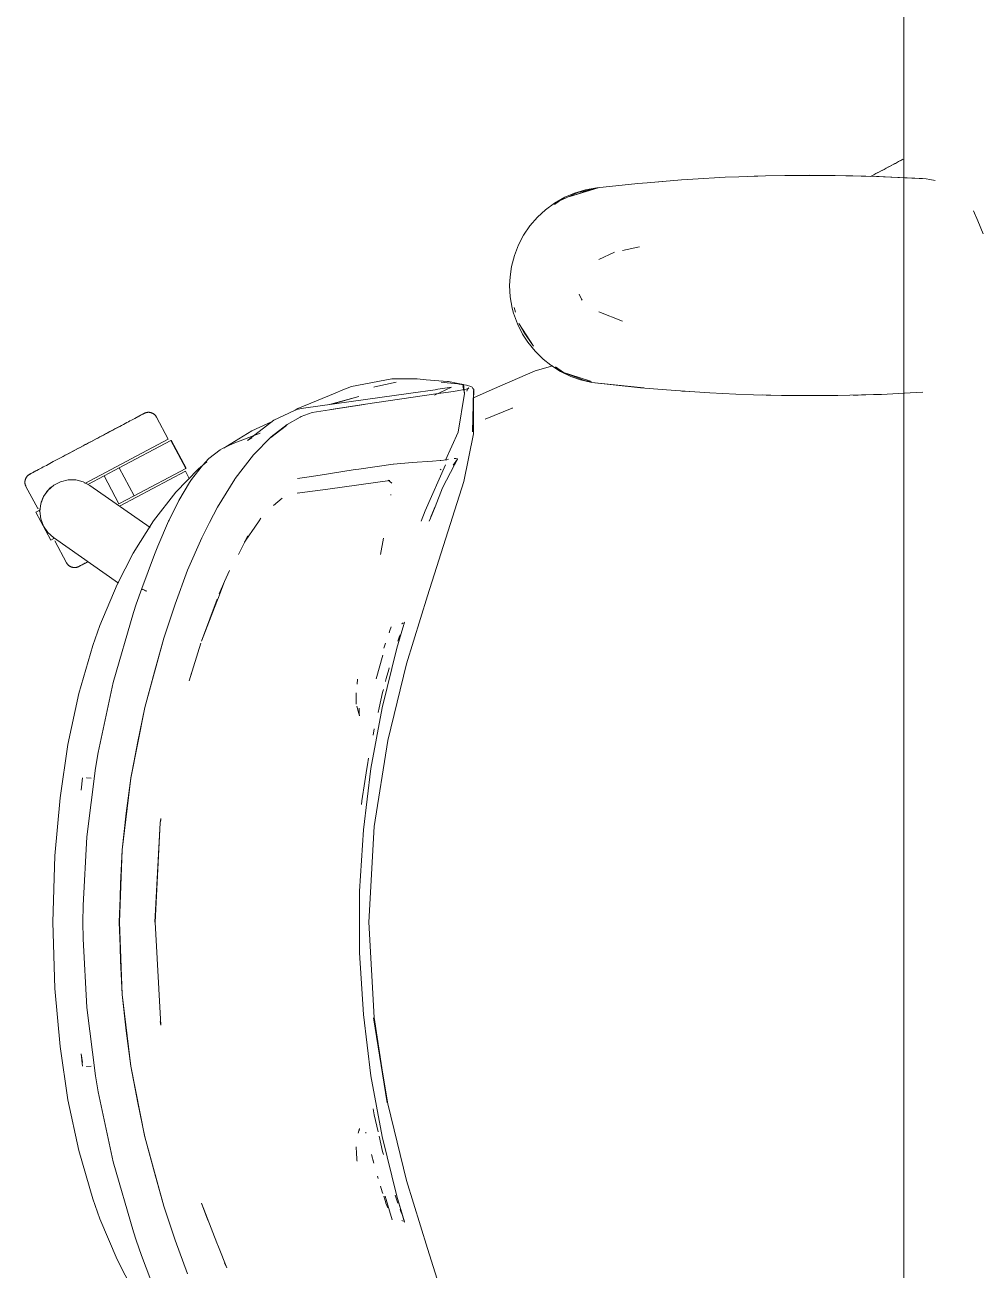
# Model space of a CAD drawing. Header units: millimetres. Extents: x 155920 to 295199, y -4084 to 97293.
# Drawn here: x 194247 to 194668, y 30588 to 31136 of the extents above; entities that cross this region are included whole.
import ezdxf

# ---------------------------------------------------------------- set-up
doc = ezdxf.new("R2010")
doc.units = ezdxf.units.MM
doc.header["$MEASUREMENT"] = 0
doc.layers.add('G-IMPT', color=8, linetype='CONTINUOUS', lineweight=9)
doc.layers.add('I-FURN', color=8, linetype='CONTINUOUS', lineweight=9)

msp = doc.modelspace()

# ---------------------------------------------------------------- linework, layer by layer
at = {"layer": 'G-IMPT'}
for p, q in [((194516.37, 31066.41), (194498.44, 31064.51)), ((194520.5, 31066.76), (194516.37, 31066.41)), ((194535.55, 31068.01), (194520.5, 31066.76)), ((194527.37, 31067.36), (194525.69, 31067.19)), ((194535.55, 31068.01), (194540.64, 31068.33)), ((194540.64, 31068.33), (194554.78, 31069.14)), ((194560.8, 31069.4), (194554.78, 31069.14)), ((194560.8, 31069.4), (194572.56, 31069.78)), ((194567.62, 31069.65), (194569.12, 31069.66)), ((194580.98, 31069.95), (194572.56, 31069.78)), ((194580.98, 31069.95), (194591.78, 31070.04)), ((194580.98, 31069.95), (194601.17, 31070)), ((194580.98, 31069.95), (194611, 31069.83)), ((194611, 31069.83), (194591.78, 31070.04)), ((194601.17, 31070), (194611, 31069.83)), ((194601.17, 31070), (194622.56, 31069.49)), ((194601.17, 31070), (194621.35, 31069.53)), ((194601.17, 31069.96), (194603.2, 31069.98)), ((194611, 31069.83), (194622.56, 31069.49)), ((194622.56, 31069.49), (194621.35, 31069.53)), ((194621.35, 31069.53), (194643.14, 31068.44)), ((194621.35, 31069.53), (194641.53, 31068.56)), ((194622.56, 31069.49), (194633.39, 31068.94)), ((194643.14, 31068.44), (194641.53, 31068.56)), ((194643.14, 31068.44), (194644.78, 31068.19)), ((194647.18, 31067.75), (194644.78, 31068.19)), ((194489.99, 31062.46), (194481.92, 31058.73)), ((194484.3, 31060.34), (194488.53, 31062.15)), ((194498.95, 31064.51), (194486.49, 31060.68)), ((194486.49, 31060.68), (194495.64, 31063.59)), ((194488.53, 31062.15), (194493.4, 31063.61)), ((194489.99, 31062.46), (194498.39, 31064.38)), ((194498.44, 31064.51), (194493.4, 31063.61)), ((194498.95, 31064.51), (194495.64, 31063.59)), ((194475.77, 31054.83), (194479.85, 31057.82)), ((194479.81, 31057.13), (194481.92, 31058.73)), ((194484.3, 31060.34), (194479.85, 31057.82)), ((194469.01, 31047.83), (194472.33, 31051.66)), ((194475.77, 31054.83), (194472.33, 31051.66)), ((194664.04, 31054.36), (194665.88, 31049.97)), ((194668.21, 31044.34), (194665.88, 31049.97)), ((194466.18, 31043.66), (194469.01, 31047.83)), ((194463.99, 31039.5), (194462.16, 31034.78)), ((194466.18, 31043.66), (194463.99, 31039.5)), ((194517.16, 31038.54), (194509.72, 31036.97)), ((194460.9, 31029.92), (194462.16, 31034.78)), ((194499.32, 31032.93), (194506.11, 31036.2)), ((194460.9, 31029.92), (194460.25, 31025.4)), ((194460.08, 31021.56), (194460.25, 31025.4)), ((194460.08, 31021.56), (194460.37, 31016.52)), ((194490.69, 31017.73), (194491.71, 31015.51)), ((194460.37, 31016.52), (194461.25, 31011.57)), ((194461.25, 31011.57), (194461.82, 31009.44)), ((194462.62, 31009.88), (194462, 31011.91)), ((194491.71, 31015.51), (194492, 31015.06)), ((194463.53, 31004.67), (194461.82, 31009.44)), ((194509.66, 31005.84), (194499.23, 31009.98)), ((194463.53, 31004.67), (194465.77, 31000.16)), ((194464.17, 31004.76), (194466.34, 31001.09)), ((194464.17, 31004.76), (194470.5, 30994.81)), ((194465.77, 31000.16), (194468.04, 30996.61)), ((194466.34, 31001.09), (194470.5, 30994.81)), ((194471.22, 30992.63), (194468.04, 30996.61)), ((194471.22, 30992.63), (194474.83, 30989.09)), ((194471.3, 30984.02), (194460.18, 30979.16)), ((194471.3, 30984.02), (194479.12, 30986.27)), ((194474.83, 30989.09), (194478.14, 30986.46)), ((194482.46, 30983.73), (194478.14, 30986.46)), ((194483.79, 30983.34), (194480.21, 30985.76)), ((194482.46, 30983.73), (194487.04, 30981.54)), ((194408.31, 30980.43), (194390.62, 30977.19)), ((194410.18, 30979.02), (194400.87, 30976.98)), ((194408.31, 30980.43), (194415.28, 30980.46)), ((194419.45, 30980.46), (194415.28, 30980.46)), ((194423.41, 30980.12), (194419.45, 30980.46)), ((194423.41, 30980.12), (194432.73, 30979.31)), ((194432.56, 30978.79), (194429.97, 30979.01)), ((194432.56, 30978.79), (194437.25, 30978.28)), ((194432.73, 30979.31), (194433.2, 30979.27)), ((194437.45, 30978.46), (194433.2, 30979.27)), ((194437.86, 30978.2), (194437.25, 30978.28)), ((194437.45, 30978.46), (194439.77, 30978.02)), ((194460.18, 30979.16), (194452.34, 30975.74)), ((194493.01, 30979.73), (194483.79, 30983.34)), ((194483.79, 30983.34), (194486.49, 30982.44)), ((194483.79, 30983.34), (194495.64, 30979.52)), ((194486.49, 30982.44), (194495.64, 30979.52)), ((194487.04, 30981.54), (194491.18, 30980.09)), ((194496.14, 30978.94), (194491.18, 30980.09)), ((194496.06, 30979.15), (194493.01, 30979.73)), ((194496.14, 30978.94), (194519.09, 30976.48)), ((194496.14, 30978.94), (194498.95, 30978.61)), ((194496.14, 30978.94), (194517.57, 30976.59)), ((194519.09, 30976.48), (194498.95, 30978.61)), ((194366.94, 30967.41), (194383.39, 30974.21)), ((194416.59, 30974.25), (194369.38, 30967.57)), ((194383.39, 30974.21), (194386.76, 30975.6)), ((194390.62, 30977.19), (194386.76, 30975.6)), ((194396.68, 30969.3), (194427.56, 30973.86)), ((194400.87, 30976.98), (194400.3, 30976.82)), ((194416.59, 30974.25), (194427.26, 30975.69)), ((194426.98, 30973.34), (194434.44, 30976.88)), ((194428.55, 30975.9), (194427.26, 30975.69)), ((194427.56, 30973.86), (194435.41, 30974.97)), ((194433.57, 30976.73), (194428.55, 30975.9)), ((194434.44, 30976.88), (194433.57, 30976.73)), ((194441.68, 30976.08), (194435.41, 30974.97)), ((194437.51, 30956.98), (194440.22, 30974.02)), ((194437.86, 30978.2), (194441.14, 30977.67)), ((194439.54, 30977.61), (194440.16, 30974.06)), ((194439.54, 30977.61), (194440.22, 30974.02)), ((194440.16, 30974.06), (194439.77, 30978.02)), ((194441.06, 30975.91), (194442.15, 30976.47)), ((194441.06, 30975.91), (194441.68, 30976.08)), ((194441.14, 30977.67), (194443, 30977.12)), ((194441.33, 30975.53), (194441.25, 30975.03)), ((194441.33, 30975.53), (194441.65, 30976.07)), ((194441.65, 30976.07), (194442.15, 30976.47)), ((194443.54, 30976.79), (194443, 30977.12)), ((194443.54, 30976.79), (194443.92, 30976.3)), ((194443.7, 30957.17), (194444.28, 30975.61)), ((194443.7, 30957.17), (194444.18, 30975.15)), ((194444.31, 30975.73), (194443.92, 30976.3)), ((194444.31, 30975.73), (194444.12, 30974.86)), ((194444.12, 30974.86), (194444.14, 30974.97)), ((194444.14, 30956.28), (194444.18, 30975.15)), ((194444.18, 30975.15), (194444.14, 30974.97)), ((194452.34, 30975.74), (194444.17, 30972.17)), ((194444.28, 30975.61), (194444.18, 30975.15)), ((194517.57, 30976.59), (194528.97, 30975.6)), ((194539.26, 30974.87), (194528.97, 30975.6)), ((194537.22, 30975.01), (194535.8, 30975.14)), ((194537.22, 30975.01), (194539.12, 30974.92)), ((194539.26, 30974.87), (194548.13, 30974.31)), ((194559.44, 30973.77), (194548.13, 30974.31)), ((194559.44, 30973.77), (194567.32, 30973.48)), ((194579.62, 30973.18), (194567.32, 30973.48)), ((194571.19, 30973.4), (194572.84, 30973.32)), ((194572.84, 30973.32), (194574.92, 30973.32)), ((194579.62, 30973.18), (194585.09, 30973.11)), ((194599.81, 30973.1), (194585.09, 30973.11)), ((194604.32, 30973.16), (194599.81, 30973.1)), ((194604.32, 30973.16), (194619.99, 30973.53)), ((194611.04, 30973.33), (194613.26, 30973.33)), ((194616.59, 30973.48), (194613.26, 30973.33)), ((194619.99, 30973.53), (194623.53, 30973.66)), ((194636.09, 30974.27), (194623.53, 30973.66)), ((194636.09, 30974.27), (194641.76, 30974.56)), ((194365.77, 30966.64), (194366.94, 30967.41)), ((194369.38, 30967.57), (194366.38, 30966.93)), ((194393.8, 30972.7), (194380.85, 30969.19)), ((194396.08, 30969.21), (194380.92, 30966.91)), ((194396.68, 30969.3), (194381.49, 30966.98)), ((194396.08, 30969.21), (194381.49, 30966.98)), ((194393.8, 30972.7), (194381.91, 30969.34)), ((194449.28, 30962.71), (194461.14, 30967.63)), ((194461.4, 30967.74), (194461.14, 30967.63)), ((194344.79, 30953.38), (194356.44, 30962.29)), ((194356.44, 30962.29), (194363.02, 30965.36)), ((194362.2, 30960.35), (194368.03, 30963.64)), ((194363.02, 30965.36), (194366.38, 30966.93)), ((194368.45, 30963.86), (194368.03, 30963.64)), ((194368.45, 30963.86), (194373.24, 30965.61)), ((194373.24, 30965.61), (194380.92, 30966.91)), ((194335.23, 30950.55), (194346.68, 30957.67)), ((194350.45, 30956.61), (194338.54, 30952.1)), ((194346.68, 30957.67), (194355.31, 30961.65)), ((194361.97, 30960.03), (194355.02, 30954.63)), ((194355.02, 30954.63), (194358.6, 30957.44)), ((194355.23, 30954.94), (194362.2, 30960.35)), ((194361.97, 30960.03), (194358.6, 30957.44)), ((194437.51, 30956.98), (194431.92, 30944.69)), ((194333.88, 30949.85), (194336.31, 30951.03)), ((194336.31, 30951.03), (194338.54, 30952.1)), ((194344.79, 30953.38), (194346.8, 30954.53)), ((194355.23, 30954.94), (194347.5, 30947.04)), ((194439.94, 30935.32), (194444.14, 30956.28)), ((194324.98, 30942.35), (194327.88, 30945.38)), ((194332.74, 30949.24), (194327.88, 30945.38)), ((194333.88, 30949.85), (194332.74, 30949.24)), ((194335.23, 30950.55), (194334.47, 30950.05)), ((194347.5, 30947.04), (194339.47, 30936.6)), ((194435.72, 30945.52), (194436.43, 30945.45)), ((194436.43, 30945.45), (194437.12, 30945.3)), ((194323.31, 30940.93), (194313.35, 30930.64)), ((194324.98, 30942.35), (194320.27, 30936.22)), ((194326.98, 30943.93), (194323.31, 30940.93)), ((194392.16, 30940.54), (194380.38, 30938.67)), ((194393.71, 30940.79), (194392.16, 30940.54)), ((194408.92, 30943), (194393.71, 30940.79)), ((194408.92, 30943), (194409, 30943.01)), ((194409, 30943.01), (194417.25, 30943.62)), ((194426.09, 30944.26), (194417.25, 30943.62)), ((194422.97, 30922.5), (194431.89, 30942.66)), ((194426.09, 30944.26), (194429.5, 30944.51)), ((194429.87, 30944.55), (194429.5, 30944.51)), ((194429.51, 30940.49), (194429.95, 30940.76)), ((194429.87, 30944.55), (194432.33, 30944.84)), ((194430.52, 30932.61), (194435.8, 30942.72)), ((194432.33, 30944.84), (194432.39, 30944.86)), ((194433.17, 30945.14), (194432.39, 30944.86)), ((194437.15, 30945.17), (194435.31, 30942.47)), ((194437.15, 30945.17), (194435.8, 30942.72)), ((194437.12, 30945.3), (194437.15, 30945.17)), ((194437.15, 30945.17), (194437.18, 30945)), ((194314.67, 30926.94), (194319.4, 30934.93)), ((194320.27, 30936.22), (194319.4, 30934.93)), ((194335.42, 30930.25), (194339.31, 30936.34)), ((194339.47, 30936.6), (194339.31, 30936.34)), ((194371.89, 30937.35), (194366.81, 30936.6)), ((194371.89, 30937.35), (194378.72, 30938.41)), ((194378.72, 30938.41), (194380.38, 30938.67)), ((194380.08, 30931.99), (194407.41, 30935.73)), ((194408.26, 30934.62), (194406.7, 30935.86)), ((194406.91, 30935.82), (194407.15, 30935.78)), ((194407.41, 30935.73), (194407.15, 30935.78)), ((194423.95, 30885.08), (194439.94, 30935.32)), ((194303.55, 30918.04), (194313.35, 30930.64)), ((194335.42, 30930.25), (194331.66, 30924.02)), ((194380.08, 30931.99), (194366.72, 30930.22)), ((194366.72, 30930.22), (194367.19, 30930.36)), ((194407.91, 30929.67), (194407.87, 30929.32)), ((194430.52, 30932.61), (194427.26, 30924.14)), ((194310.14, 30917.88), (194314.67, 30926.94)), ((194310.14, 30917.88), (194314.36, 30926.34)), ((194310.36, 30918.33), (194314.67, 30926.94)), ((194314.67, 30926.94), (194314.36, 30926.34)), ((194328.09, 30917.23), (194331.66, 30924.02)), ((194356.22, 30924.72), (194360.13, 30928.05)), ((194425.25, 30919.24), (194427.27, 30924.34)), ((194427.26, 30924.14), (194425.25, 30919.24)), ((194427.27, 30924.34), (194425.48, 30919.81)), ((194303.55, 30918.04), (194294.57, 30903.74)), ((194310.36, 30918.33), (194310.14, 30917.88)), ((194346.46, 30912.95), (194349.95, 30918.08)), ((194349.95, 30918.08), (194350.7, 30919.19)), ((194421.22, 30917.92), (194422.97, 30922.5)), ((194425.25, 30919.24), (194424.69, 30917.82)), ((194310.14, 30917.88), (194305.37, 30906.93)), ((194328.09, 30917.23), (194324.7, 30910.5)), ((194346.06, 30912.37), (194346.46, 30912.95)), ((194318.52, 30896.27), (194324.7, 30910.5)), ((194340.82, 30903.29), (194345.01, 30911.39)), ((194343.5, 30908.62), (194346.06, 30912.37)), ((194343.5, 30908.62), (194345.01, 30911.39)), ((194403.23, 30903.19), (194404.64, 30910.45)), ((194294.57, 30903.74), (194287.48, 30889.97)), ((194303.89, 30903.24), (194298.32, 30888.28)), ((194305.37, 30906.93), (194303.89, 30903.24)), ((194318.52, 30896.27), (194313.06, 30881.39)), ((194336.95, 30896.24), (194334.75, 30891.39)), ((194334.75, 30891.39), (194332.03, 30884.31)), ((194334.75, 30891.39), (194332.44, 30885.95)), ((194279.96, 30871.99), (194287.48, 30889.97)), ((194298.36, 30888.28), (194295.95, 30881.35)), ((194298.32, 30888.28), (194298.35, 30888.15)), ((194298.35, 30888.15), (194298.36, 30888.28)), ((194298.35, 30888.15), (194298.76, 30887.88)), ((194298.35, 30888.15), (194298.37, 30888.1)), ((194298.76, 30887.88), (194298.37, 30888.1)), ((194299.59, 30887.5), (194298.76, 30887.88)), ((194298.94, 30887.78), (194298.76, 30887.88)), ((194299.59, 30887.5), (194298.94, 30887.78)), ((194299.59, 30887.5), (194300.64, 30887.07)), ((194299.59, 30887.5), (194300.05, 30887.3)), ((194300.64, 30887.07), (194300.05, 30887.3)), ((194294.76, 30877.74), (194295.95, 30881.35)), ((194308.06, 30866.48), (194313.06, 30881.39)), ((194324.65, 30865.14), (194331.47, 30883.54)), ((194324.65, 30865.14), (194331.36, 30882.59)), ((194331.36, 30882.59), (194332.03, 30884.31)), ((194423.95, 30885.08), (194414.77, 30855.11)), ((194285.81, 30846.92), (194294.76, 30877.74)), ((194276.89, 30863.26), (194279.96, 30871.99)), ((194407.42, 30869.81), (194407.04, 30868.8)), ((194407.42, 30869.81), (194408.03, 30871.47)), ((194410.54, 30862.06), (194413.61, 30872.49)), ((194412.72, 30872.74), (194413.33, 30873.13)), ((194412.72, 30872.74), (194412.93, 30872.89)), ((194413.68, 30872.76), (194413.61, 30872.49)), ((194413.75, 30873.05), (194413.68, 30872.76)), ((194413.72, 30873.51), (194413.81, 30873.28)), ((194413.81, 30873.28), (194413.75, 30873.05)), ((194276.89, 30863.26), (194270.72, 30842.02)), ((194299.67, 30835.98), (194308.06, 30866.48)), ((194299.67, 30835.98), (194308.1, 30866.39)), ((194304.32, 30853.23), (194308.1, 30866.39)), ((194319.12, 30847.66), (194324.37, 30864.15)), ((194404.7, 30862.05), (194405.43, 30864.26)), ((194411.7, 30867.26), (194410.96, 30865.16)), ((194411.7, 30867.26), (194411.94, 30867.92)), ((194404.26, 30858.96), (194401.33, 30848.49)), ((194403.99, 30835.74), (194410.54, 30862.06)), ((194304.32, 30853.23), (194299.67, 30835.98)), ((194405.85, 30848.63), (194406.96, 30852.63)), ((194406.46, 30821.42), (194414.77, 30855.11)), ((194406.96, 30852.63), (194407.17, 30853.32)), ((194285.81, 30846.92), (194279.15, 30816.13)), ((194319.12, 30847.66), (194320.2, 30851.1)), ((194392.97, 30846.24), (194393.18, 30848.33)), ((194405.53, 30847.49), (194405.48, 30847.32)), ((194405.85, 30848.63), (194405.53, 30847.49)), ((194270.72, 30842.02), (194265.9, 30819.65)), ((194392.57, 30837.39), (194392.66, 30842.45)), ((194392.66, 30842.45), (194392.57, 30840.17)), ((194404.23, 30842.48), (194402.67, 30835.72)), ((194404.23, 30842.48), (194404.56, 30843.77)), ((194299.67, 30835.98), (194293.5, 30804.85)), ((194299.67, 30835.98), (194293.5, 30804.93)), ((194299.67, 30835.98), (194296.59, 30820.96)), ((194392.57, 30837.39), (194392.57, 30840.17)), ((194393.41, 30834.32), (194392.82, 30836.44)), ((194394.11, 30832.33), (194393.42, 30834.28)), ((194393.85, 30835.55), (194393.86, 30835.69)), ((194393.89, 30833.38), (194393.86, 30835.69)), ((194393.89, 30833.38), (194394.11, 30832.33)), ((194403.99, 30835.74), (194399.06, 30809.07)), ((194402.22, 30833.75), (194402.67, 30835.72)), ((194400.02, 30823.7), (194400.56, 30826.52)), ((194265.9, 30819.65), (194262.41, 30796.23)), ((194293.5, 30804.85), (194296.59, 30820.96)), ((194406.46, 30821.42), (194400.46, 30783.51)), ((194277.96, 30809.21), (194279.15, 30816.13)), ((194274.15, 30779.04), (194277.96, 30809.21)), ((194399.06, 30809.07), (194395.76, 30782.15)), ((194396.44, 30803.44), (194397.29, 30809.07)), ((194397.29, 30809.07), (194397.54, 30810.7)), ((194398.09, 30813.6), (194397.54, 30810.7)), ((194272.31, 30804.94), (194271.66, 30799.52)), ((194276.17, 30804.89), (194274.07, 30804.97)), ((194274.07, 30804.97), (194274.19, 30804.97)), ((194289.67, 30773.34), (194293.5, 30804.93)), ((194289.71, 30773.3), (194293.5, 30804.85)), ((194293.5, 30804.85), (194291.55, 30789.38)), ((194396.44, 30803.44), (194395.15, 30794.92)), ((194262.41, 30796.23), (194260.15, 30770.66)), ((194395.15, 30794.92), (194394.96, 30793.26)), ((194289.71, 30773.3), (194291.55, 30789.38)), ((194306.44, 30785.25), (194306.7, 30787.03)), ((194306.44, 30785.25), (194306.67, 30786.55)), ((194306.71, 30786.8), (194306.67, 30786.55)), ((194304.11, 30741.52), (194306.44, 30785.25)), ((194304.17, 30741.52), (194306.44, 30785.25)), ((194394.11, 30755.08), (194395.76, 30782.15)), ((194400.46, 30783.51), (194398.1, 30741.52)), ((194272.53, 30748.83), (194274.15, 30779.04)), ((194260.15, 30770.66), (194259.3, 30741.52)), ((194289.67, 30773.34), (194288.34, 30741.52)), ((194289.71, 30773.3), (194288.57, 30741.52)), ((194289.04, 30758.4), (194289.71, 30773.3)), ((194289.04, 30758.4), (194288.57, 30741.52)), ((194394.11, 30755.08), (194394.11, 30727.96)), ((194272.53, 30748.83), (194272.44, 30741.52)), ((194259.3, 30741.52), (194260.15, 30712.38)), ((194272.53, 30734.21), (194272.44, 30741.52)), ((194288.34, 30741.52), (194289.67, 30709.7)), ((194289.71, 30709.74), (194288.57, 30741.52)), ((194289.04, 30724.64), (194288.57, 30741.52)), ((194304.17, 30741.52), (194306.67, 30696.18)), ((194400.46, 30699.53), (194398.1, 30741.52)), ((194272.53, 30734.21), (194274.15, 30704.01)), ((194394.11, 30727.96), (194395.76, 30700.89)), ((194289.71, 30709.74), (194289.04, 30724.64)), ((194260.15, 30712.38), (194262.41, 30686.81)), ((194289.67, 30709.7), (194293.5, 30678.11)), ((194291.55, 30693.67), (194289.71, 30709.74)), ((194289.71, 30709.74), (194293.5, 30678.19)), ((194274.15, 30704.01), (194277.96, 30673.84)), ((194399.06, 30673.97), (194395.76, 30700.89)), ((194406.46, 30661.62), (194400.2, 30699.36)), ((194400.2, 30699.36), (194406.19, 30662)), ((194400.46, 30699.53), (194406.19, 30662)), ((194291.55, 30693.67), (194293.5, 30678.19)), ((194306.67, 30696.18), (194306.44, 30697.79)), ((194306.44, 30697.79), (194306.67, 30696.49)), ((194306.71, 30696.24), (194306.67, 30696.49)), ((194262.41, 30686.81), (194265.9, 30663.39)), ((194272.31, 30678.11), (194271.66, 30683.52)), ((194272.23, 30679.75), (194271.66, 30683.52)), ((194274.07, 30678.08), (194276.17, 30678.15)), ((194274.07, 30678.08), (194274.19, 30678.08)), ((194293.5, 30678.19), (194296.59, 30662.09)), ((194293.5, 30678.19), (194299.71, 30646.95)), ((194299.71, 30646.95), (194293.5, 30678.11)), ((194277.96, 30673.84), (194279.15, 30666.92)), ((194403.99, 30647.3), (194399.06, 30673.97)), ((194279.15, 30666.92), (194285.81, 30636.13)), ((194270.72, 30641.03), (194265.9, 30663.39)), ((194299.67, 30647.06), (194296.59, 30662.09)), ((194414.77, 30627.94), (194406.46, 30661.62)), ((194400.04, 30659.35), (194400.51, 30656.71)), ((194400.51, 30656.71), (194402.22, 30649.29)), ((194394.11, 30650.71), (194393.42, 30648.76)), ((194394.11, 30650.71), (194393.89, 30649.66)), ((194304.32, 30629.82), (194299.67, 30647.06)), ((194299.67, 30647.06), (194308.1, 30616.65)), ((194299.67, 30647.06), (194308.06, 30616.57)), ((194396.78, 30649.11), (194396.91, 30648.7)), ((194402.67, 30647.32), (194404.23, 30640.57)), ((194403.99, 30647.3), (194410.54, 30620.98)), ((194276.89, 30619.78), (194270.72, 30641.03)), ((194392.57, 30642.62), (194392.58, 30641.92)), ((194392.68, 30640.55), (194392.58, 30641.92)), ((194392.68, 30640.55), (194392.95, 30636.84)), ((194400.37, 30635.49), (194399.38, 30639.35)), ((194404.23, 30640.57), (194404.57, 30639.28)), ((194294.76, 30605.3), (194285.81, 30636.13)), ((194392.95, 30636.84), (194392.99, 30636.36)), ((194400.37, 30635.49), (194399.98, 30637.01)), ((194304.32, 30629.82), (194308.1, 30616.65)), ((194402.28, 30628.7), (194401.95, 30629.81)), ((194414.77, 30627.94), (194423.95, 30597.96)), ((194404.06, 30622.91), (194403.27, 30625.4)), ((194404.31, 30622.13), (194404.06, 30622.91)), ((194279.96, 30611.05), (194276.89, 30619.78)), ((194324.65, 30617.9), (194327.37, 30610.47)), ((194324.65, 30617.9), (194331.36, 30600.46)), ((194405.46, 30618.69), (194404.69, 30620.99)), ((194405.35, 30620.99), (194408.38, 30610.56)), ((194405.46, 30618.69), (194405.71, 30617.97)), ((194406.47, 30615.81), (194405.71, 30617.97)), ((194409.91, 30620.99), (194409.76, 30621.44)), ((194409.91, 30620.99), (194410.65, 30618.76)), ((194410.54, 30620.98), (194413.81, 30609.76)), ((194410.54, 30620.98), (194413.6, 30610.45)), ((194410.54, 30620.98), (194413.66, 30610.16)), ((194410.93, 30617.96), (194410.65, 30618.76)), ((194313.06, 30601.65), (194308.06, 30616.57)), ((194411.92, 30615.21), (194412.27, 30614.24)), ((194412.27, 30614.24), (194412.67, 30613.17)), ((194279.96, 30611.05), (194287.48, 30593.08)), ((194412.72, 30610.3), (194413.33, 30609.92)), ((194412.72, 30610.3), (194412.93, 30610.15)), ((194413.6, 30610.45), (194413.66, 30610.16)), ((194413.81, 30609.76), (194413.68, 30609.52)), ((194294.76, 30605.3), (194295.95, 30601.69)), ((194298.29, 30594.87), (194295.95, 30601.69)), ((194313.06, 30601.65), (194318.52, 30586.77)), ((194331.36, 30600.46), (194332.03, 30598.73)), ((194298.29, 30594.87), (194303.89, 30579.8)), ((194332.03, 30598.73), (194335.75, 30589.4)), ((194423.95, 30597.96), (194439.94, 30547.72)), ((194287.48, 30593.08), (194294.57, 30579.3)), ((194335.75, 30589.4), (194334.75, 30591.65))]:
    msp.add_line(p, q, dxfattribs=at)
at = {"layer": 'I-FURN'}
for p, q in [((194633.39, 32207.34), (194633.39, 30207.34)), ((194632.54, 31076.83), (194631.59, 31076.32)), ((194632.03, 31076.56), (194632.98, 31077.06)), ((194633.49, 31077.33), (194632.54, 31076.83)), ((194622.64, 31071.56), (194621.64, 31071.03)), ((194622.1, 31071.28), (194623.1, 31071.81)), ((194623.65, 31072.1), (194622.64, 31071.56)), ((194623.1, 31071.81), (194624.11, 31072.34)), ((194624.65, 31072.63), (194623.65, 31072.1)), ((194624.11, 31072.34), (194625.11, 31072.88)), ((194625.66, 31073.17), (194624.65, 31072.63)), ((194625.11, 31072.88), (194626.12, 31073.41)), ((194626.66, 31073.7), (194625.66, 31073.17)), ((194626.12, 31073.41), (194627.12, 31073.94)), ((194627.66, 31074.23), (194626.66, 31073.7)), ((194627.12, 31073.94), (194628.12, 31074.48)), ((194628.65, 31074.76), (194627.66, 31074.23)), ((194628.12, 31074.48), (194629.11, 31075)), ((194629.64, 31075.28), (194628.65, 31074.76)), ((194629.11, 31075), (194630.09, 31075.52)), ((194630.62, 31075.81), (194629.64, 31075.28)), ((194630.09, 31075.52), (194631.07, 31076.04)), ((194631.59, 31076.32), (194630.62, 31075.81)), ((194631.07, 31076.04), (194632.03, 31076.56)), ((194619.65, 31069.97), (194618.67, 31069.45)), ((194619.12, 31069.69), (194620.11, 31070.22)), ((194620.64, 31070.5), (194619.65, 31069.97)), ((194620.11, 31070.22), (194621.1, 31070.75)), ((194621.64, 31071.03), (194620.64, 31070.5)), ((194621.1, 31070.75), (194622.1, 31071.28)), ((194293.15, 30961.98), (194292.47, 30961.62)), ((194293.8, 30962.32), (194293.15, 30961.98)), ((194294.41, 30962.65), (194293.8, 30962.32)), ((194295, 30962.96), (194294.41, 30962.65)), ((194294.69, 30962.79), (194295.25, 30963.1)), ((194295.55, 30963.25), (194295, 30962.96)), ((194295.25, 30963.1), (194295.79, 30963.38)), ((194296.06, 30963.53), (194295.55, 30963.25)), ((194295.79, 30963.38), (194296.29, 30963.65)), ((194296.55, 30963.78), (194296.06, 30963.53)), ((194296.29, 30963.65), (194296.76, 30963.9)), ((194296.99, 30964.02), (194296.55, 30963.78)), ((194296.76, 30963.9), (194297.19, 30964.12)), ((194297.4, 30964.24), (194296.99, 30964.02)), ((194297.19, 30964.12), (194297.58, 30964.33)), ((194297.78, 30964.44), (194297.4, 30964.24)), ((194297.58, 30964.33), (194297.93, 30964.52)), ((194298.11, 30964.62), (194297.78, 30964.44)), ((194297.93, 30964.52), (194298.25, 30964.69)), ((194298.41, 30964.77), (194298.11, 30964.62)), ((194298.25, 30964.69), (194298.53, 30964.84)), ((194298.67, 30964.91), (194298.41, 30964.77)), ((194298.53, 30964.84), (194298.77, 30964.97)), ((194298.89, 30965.03), (194298.67, 30964.91)), ((194298.77, 30964.97), (194298.97, 30965.07)), ((194299.07, 30965.12), (194298.89, 30965.03)), ((194298.97, 30965.07), (194299.14, 30965.16)), ((194299.21, 30965.2), (194299.07, 30965.12)), ((194299.14, 30965.16), (194299.26, 30965.23)), ((194299.31, 30965.25), (194299.21, 30965.2)), ((194299.26, 30965.23), (194299.34, 30965.27)), ((194299.37, 30965.28), (194299.31, 30965.25)), ((194299.34, 30965.27), (194299.38, 30965.29)), ((194299.39, 30965.29), (194299.37, 30965.28)), ((194299.38, 30965.29), (194299.39, 30965.29)), ((194299.39, 30965.29), (194299.53, 30965.37)), ((194299.53, 30965.37), (194299.68, 30965.43)), ((194299.68, 30965.43), (194299.83, 30965.5)), ((194299.83, 30965.5), (194299.98, 30965.55)), ((194299.98, 30965.55), (194300.13, 30965.6)), ((194300.13, 30965.6), (194300.29, 30965.64)), ((194300.29, 30965.64), (194300.44, 30965.68)), ((194300.44, 30965.68), (194300.6, 30965.71)), ((194300.6, 30965.71), (194300.76, 30965.73)), ((194300.76, 30965.73), (194300.92, 30965.75)), ((194300.92, 30965.75), (194301.08, 30965.76)), ((194301.08, 30965.76), (194301.24, 30965.77)), ((194301.24, 30965.77), (194301.41, 30965.76)), ((194301.41, 30965.76), (194301.57, 30965.76)), ((194301.57, 30965.76), (194301.73, 30965.74)), ((194301.73, 30965.74), (194301.89, 30965.72)), ((194301.89, 30965.72), (194302.05, 30965.69)), ((194302.05, 30965.69), (194302.2, 30965.66)), ((194302.2, 30965.66), (194302.36, 30965.62)), ((194302.36, 30965.62), (194302.51, 30965.57)), ((194302.51, 30965.57), (194302.67, 30965.52)), ((194302.67, 30965.52), (194302.82, 30965.46)), ((194302.82, 30965.46), (194302.96, 30965.4)), ((194302.96, 30965.4), (194303.11, 30965.33)), ((194303.11, 30965.33), (194303.25, 30965.25)), ((194303.25, 30965.25), (194303.39, 30965.17)), ((194303.39, 30965.17), (194303.53, 30965.08)), ((194303.53, 30965.08), (194303.66, 30964.99)), ((194303.66, 30964.99), (194303.79, 30964.89)), ((194303.79, 30964.89), (194303.91, 30964.79)), ((194303.91, 30964.79), (194304.03, 30964.68)), ((194304.03, 30964.68), (194304.15, 30964.57)), ((194304.15, 30964.57), (194304.26, 30964.45)), ((194304.26, 30964.45), (194304.36, 30964.33)), ((194304.36, 30964.33), (194304.46, 30964.21)), ((194304.46, 30964.21), (194304.56, 30964.08)), ((194304.56, 30964.08), (194304.65, 30963.94)), ((194304.65, 30963.94), (194304.74, 30963.81)), ((194304.74, 30963.81), (194304.82, 30963.67)), ((194304.82, 30963.67), (194304.84, 30963.63)), ((194309.99, 30953.94), (194304.84, 30963.63)), ((194281.9, 30956), (194282.85, 30956.5)), ((194283.36, 30956.77), (194282.41, 30956.27)), ((194282.85, 30956.5), (194283.79, 30957)), ((194284.29, 30957.27), (194283.36, 30956.77)), ((194283.79, 30957), (194284.71, 30957.49)), ((194285.2, 30957.75), (194284.29, 30957.27)), ((194284.71, 30957.49), (194285.62, 30957.97)), ((194286.1, 30958.23), (194285.2, 30957.75)), ((194285.62, 30957.97), (194286.5, 30958.44)), ((194286.97, 30958.69), (194286.1, 30958.23)), ((194286.5, 30958.44), (194287.37, 30958.91)), ((194287.83, 30959.15), (194286.97, 30958.69)), ((194287.37, 30958.91), (194288.22, 30959.36)), ((194288.67, 30959.59), (194287.83, 30959.15)), ((194289.48, 30960.03), (194288.67, 30959.59)), ((194290.27, 30960.44), (194289.48, 30960.03)), ((194291.03, 30960.85), (194290.27, 30960.44)), ((194291.76, 30961.24), (194291.03, 30960.85)), ((194292.47, 30961.62), (194291.76, 30961.24)), ((194272.51, 30951), (194271.51, 30950.47)), ((194271.97, 30950.72), (194272.97, 30951.25)), ((194273.52, 30951.54), (194272.51, 30951)), ((194272.97, 30951.25), (194273.98, 30951.78)), ((194309.99, 30953.94), (194273.38, 30934.48)), ((194274.52, 30952.07), (194273.52, 30951.54)), ((194273.98, 30951.78), (194274.98, 30952.32)), ((194275.53, 30952.61), (194274.52, 30952.07)), ((194274.98, 30952.32), (194275.99, 30952.85)), ((194276.53, 30953.14), (194275.53, 30952.61)), ((194275.99, 30952.85), (194276.99, 30953.39)), ((194277.53, 30953.67), (194276.53, 30953.14)), ((194276.99, 30953.39), (194277.99, 30953.92)), ((194278.52, 30954.2), (194277.53, 30953.67)), ((194277.99, 30953.92), (194278.98, 30954.44)), ((194279.51, 30954.73), (194278.52, 30954.2)), ((194278.98, 30954.44), (194279.96, 30954.97)), ((194280.49, 30955.25), (194279.51, 30954.73)), ((194279.96, 30954.97), (194280.94, 30955.48)), ((194281.46, 30955.76), (194280.49, 30955.25)), ((194280.94, 30955.48), (194281.9, 30956)), ((194282.41, 30956.27), (194281.46, 30955.76)), ((194288.4, 30941.33), (194311.11, 30953.41)), ((194311.11, 30953.41), (194317.68, 30941.05)), ((194317.85, 30941.14), (194311.28, 30953.5)), ((194262, 30945.41), (194261.13, 30944.95)), ((194262.88, 30945.89), (194262, 30945.41)), ((194263.79, 30946.37), (194262.88, 30945.89)), ((194263.3, 30946.11), (194264.21, 30946.59)), ((194264.71, 30946.86), (194263.79, 30946.37)), ((194264.21, 30946.59), (194265.14, 30947.09)), ((194265.65, 30947.36), (194264.71, 30946.86)), ((194265.14, 30947.09), (194266.09, 30947.59)), ((194266.6, 30947.86), (194265.65, 30947.36)), ((194266.09, 30947.59), (194267.04, 30948.1)), ((194267.56, 30948.37), (194266.6, 30947.86)), ((194267.04, 30948.1), (194268.01, 30948.61)), ((194268.54, 30948.89), (194267.56, 30948.37)), ((194268.01, 30948.61), (194268.99, 30949.13)), ((194269.52, 30949.42), (194268.54, 30948.89)), ((194268.99, 30949.13), (194269.98, 30949.66)), ((194270.51, 30949.94), (194269.52, 30949.42)), ((194269.98, 30949.66), (194270.97, 30950.19)), ((194271.51, 30950.47), (194270.51, 30949.94)), ((194270.97, 30950.19), (194271.97, 30950.72)), ((194251.74, 30939.96), (194251.31, 30939.73)), ((194251.51, 30939.84), (194251.95, 30940.07)), ((194252.21, 30940.21), (194251.74, 30939.96)), ((194251.95, 30940.07), (194252.44, 30940.33)), ((194252.71, 30940.48), (194252.21, 30940.21)), ((194252.44, 30940.33), (194252.95, 30940.6)), ((194253.25, 30940.76), (194252.71, 30940.48)), ((194252.95, 30940.6), (194253.5, 30940.9)), ((194253.81, 30941.06), (194253.25, 30940.76)), ((194253.5, 30940.9), (194254.09, 30941.21)), ((194254.42, 30941.38), (194253.81, 30941.06)), ((194255.05, 30941.72), (194254.42, 30941.38)), ((194255.71, 30942.07), (194255.05, 30941.72)), ((194256.41, 30942.44), (194255.71, 30942.07)), ((194257.13, 30942.83), (194256.41, 30942.44)), ((194257.88, 30943.22), (194257.13, 30942.83)), ((194258.66, 30943.64), (194257.88, 30943.22)), ((194259.46, 30944.06), (194258.66, 30943.64)), ((194260.28, 30944.5), (194259.46, 30944.06)), ((194261.13, 30944.95), (194260.28, 30944.5)), ((194281.76, 30937.8), (194288.4, 30941.33)), ((194288.4, 30941.33), (194294.97, 30928.97)), ((194317.68, 30941.05), (194294.97, 30928.97)), ((194246.97, 30934.97), (194246.98, 30935.13)), ((194246.98, 30934.81), (194246.97, 30934.97)), ((194246.98, 30935.29), (194247, 30935.45)), ((194246.98, 30935.13), (194246.98, 30935.29)), ((194246.99, 30934.65), (194246.98, 30934.81)), ((194247.01, 30934.49), (194246.99, 30934.65)), ((194247, 30935.45), (194247.02, 30935.61)), ((194247.03, 30934.33), (194247.01, 30934.49)), ((194247.02, 30935.61), (194247.05, 30935.77)), ((194247.05, 30935.77), (194247.08, 30935.93)), ((194247.08, 30935.93), (194247.12, 30936.08)), ((194247.12, 30936.08), (194247.17, 30936.24)), ((194247.17, 30936.24), (194247.22, 30936.39)), ((194247.22, 30936.39), (194247.28, 30936.54)), ((194247.28, 30936.54), (194247.34, 30936.69)), ((194247.34, 30936.69), (194247.41, 30936.83)), ((194247.41, 30936.83), (194247.49, 30936.98)), ((194247.49, 30936.98), (194247.57, 30937.12)), ((194247.57, 30937.12), (194247.66, 30937.25)), ((194247.66, 30937.25), (194247.75, 30937.38)), ((194247.75, 30937.38), (194247.85, 30937.51)), ((194247.85, 30937.51), (194247.95, 30937.64)), ((194247.95, 30937.64), (194248.06, 30937.76)), ((194248.06, 30937.76), (194248.17, 30937.87)), ((194248.17, 30937.87), (194248.29, 30937.98)), ((194248.29, 30937.98), (194248.41, 30938.09)), ((194248.41, 30938.09), (194248.54, 30938.19)), ((194248.54, 30938.19), (194248.66, 30938.29)), ((194248.66, 30938.29), (194248.8, 30938.38)), ((194248.8, 30938.38), (194248.93, 30938.46)), ((194248.93, 30938.46), (194249.07, 30938.54)), ((194249.07, 30938.54), (194249.11, 30938.56)), ((194249.11, 30938.56), (194249.13, 30938.57)), ((194249.12, 30938.57), (194249.11, 30938.56)), ((194249.16, 30938.59), (194249.12, 30938.57)), ((194249.13, 30938.57), (194249.19, 30938.61)), ((194249.24, 30938.63), (194249.16, 30938.59)), ((194249.19, 30938.61), (194249.29, 30938.66)), ((194249.36, 30938.7), (194249.24, 30938.63)), ((194249.29, 30938.66), (194249.43, 30938.73)), ((194249.53, 30938.78), (194249.36, 30938.7)), ((194249.43, 30938.73), (194249.61, 30938.83)), ((194249.73, 30938.89), (194249.53, 30938.78)), ((194249.61, 30938.83), (194249.83, 30938.95)), ((194249.97, 30939.02), (194249.73, 30938.89)), ((194249.83, 30938.95), (194250.09, 30939.08)), ((194250.25, 30939.17), (194249.97, 30939.02)), ((194250.09, 30939.08), (194250.39, 30939.24)), ((194250.56, 30939.34), (194250.25, 30939.17)), ((194250.39, 30939.24), (194250.72, 30939.42)), ((194250.92, 30939.52), (194250.56, 30939.34)), ((194250.72, 30939.42), (194251.1, 30939.62)), ((194251.31, 30939.73), (194250.92, 30939.52)), ((194251.1, 30939.62), (194251.51, 30939.84)), ((194259.67, 30933.69), (194262.67, 30935.24)), ((194262.67, 30935.24), (194265.95, 30936.03)), ((194265.95, 30936.03), (194269.32, 30936)), ((194269.32, 30936), (194272.59, 30935.17)), ((194272.59, 30935.17), (194275.57, 30933.59)), ((194274.7, 30934.05), (194281.76, 30937.8)), ((194281.76, 30937.8), (194288.33, 30925.44)), ((194317.5, 30939.82), (194288.8, 30924.56)), ((194319.18, 30936.66), (194317.5, 30939.82)), ((194247.06, 30934.17), (194247.03, 30934.33)), ((194247.1, 30934.01), (194247.06, 30934.17)), ((194247.14, 30933.86), (194247.1, 30934.01)), ((194247.19, 30933.7), (194247.14, 30933.86)), ((194247.25, 30933.55), (194247.19, 30933.7)), ((194247.31, 30933.4), (194247.25, 30933.55)), ((194247.37, 30933.26), (194247.31, 30933.4)), ((194247.45, 30933.11), (194247.37, 30933.26)), ((194247.45, 30933.11), (194252.6, 30923.43)), ((194255.2, 30928.71), (194257.13, 30931.47)), ((194257.97, 30932.33), (194255.67, 30929.55)), ((194257.13, 30931.47), (194259.67, 30933.69)), ((194259.39, 30933.49), (194257.97, 30932.33)), ((194275.57, 30933.59), (194302, 30915.08)), ((194294.97, 30928.97), (194288.33, 30925.44)), ((194252.97, 30923.63), (194252.6, 30923.43)), ((194253.55, 30922.22), (194253.98, 30925.56)), ((194253.98, 30925.56), (194255.2, 30928.71)), ((194251.79, 30921.86), (194253.18, 30922.6)), ((194251.79, 30921.86), (194258.36, 30909.5)), ((194253.18, 30922.6), (194253.09, 30922.56)), ((194253.58, 30921.85), (194253.18, 30922.6)), ((194253.93, 30918.87), (194253.55, 30922.22)), ((194255.11, 30915.7), (194253.93, 30918.87)), ((194257.01, 30912.92), (194255.11, 30915.7)), ((194259.52, 30910.66), (194257.01, 30912.92)), ((194259.75, 30910.24), (194258.36, 30909.5)), ((194288.11, 30890.64), (194259.52, 30910.66)), ((194259.67, 30910.2), (194259.75, 30910.24)), ((194260.11, 30909.3), (194265.26, 30899.61)), ((194265.28, 30899.58), (194265.26, 30899.61)), ((194265.36, 30899.44), (194265.28, 30899.58)), ((194265.44, 30899.3), (194265.36, 30899.44)), ((194265.53, 30899.17), (194265.44, 30899.3)), ((194265.63, 30899.04), (194265.53, 30899.17)), ((194265.73, 30898.91), (194265.63, 30899.04)), ((194265.84, 30898.79), (194265.73, 30898.91)), ((194265.95, 30898.67), (194265.84, 30898.79)), ((194266.06, 30898.56), (194265.95, 30898.67)), ((194266.18, 30898.45), (194266.06, 30898.56)), ((194266.31, 30898.35), (194266.18, 30898.45)), ((194266.44, 30898.25), (194266.31, 30898.35)), ((194266.57, 30898.16), (194266.44, 30898.25)), ((194266.7, 30898.07), (194266.57, 30898.16)), ((194266.84, 30897.99), (194266.7, 30898.07)), ((194266.99, 30897.92), (194266.84, 30897.99)), ((194267.13, 30897.84), (194266.99, 30897.92)), ((194267.28, 30897.78), (194267.13, 30897.84)), ((194267.43, 30897.72), (194267.28, 30897.78)), ((194267.58, 30897.67), (194267.43, 30897.72)), ((194267.74, 30897.62), (194267.58, 30897.67)), ((194267.89, 30897.58), (194267.74, 30897.62)), ((194268.05, 30897.55), (194267.89, 30897.58)), ((194268.21, 30897.52), (194268.05, 30897.55)), ((194268.37, 30897.5), (194268.21, 30897.52)), ((194268.53, 30897.49), (194268.37, 30897.5)), ((194268.69, 30897.48), (194268.53, 30897.49)), ((194268.85, 30897.48), (194268.69, 30897.48)), ((194269.01, 30897.48), (194268.85, 30897.48)), ((194269.17, 30897.49), (194269.01, 30897.48)), ((194269.33, 30897.51), (194269.17, 30897.49)), ((194269.49, 30897.53), (194269.33, 30897.51)), ((194269.65, 30897.56), (194269.49, 30897.53)), ((194269.81, 30897.6), (194269.65, 30897.56)), ((194269.96, 30897.64), (194269.81, 30897.6)), ((194270.12, 30897.69), (194269.96, 30897.64)), ((194270.27, 30897.75), (194270.12, 30897.69)), ((194270.42, 30897.81), (194270.27, 30897.75)), ((194270.56, 30897.87), (194270.42, 30897.81)), ((194270.71, 30897.95), (194270.56, 30897.87)), ((194270.76, 30897.97), (194270.71, 30897.95)), ((194270.71, 30897.95), (194270.73, 30897.96)), ((194270.71, 30897.95), (194270.71, 30897.95)), ((194270.73, 30897.96), (194270.79, 30897.99)), ((194270.84, 30898.02), (194270.76, 30897.97)), ((194270.79, 30897.99), (194270.89, 30898.04)), ((194270.96, 30898.08), (194270.84, 30898.02)), ((194270.89, 30898.04), (194271.03, 30898.12)), ((194271.12, 30898.17), (194270.96, 30898.08)), ((194271.03, 30898.12), (194271.21, 30898.21)), ((194271.32, 30898.27), (194271.12, 30898.17)), ((194271.21, 30898.21), (194271.43, 30898.33)), ((194271.56, 30898.4), (194271.32, 30898.27)), ((194271.43, 30898.33), (194271.69, 30898.47)), ((194271.84, 30898.55), (194271.56, 30898.4)), ((194271.69, 30898.47), (194271.98, 30898.63)), ((194272.16, 30898.72), (194271.84, 30898.55)), ((194271.98, 30898.63), (194272.32, 30898.8)), ((194272.52, 30898.91), (194272.16, 30898.72)), ((194272.32, 30898.8), (194272.69, 30899)), ((194272.91, 30899.12), (194272.52, 30898.91)), ((194272.69, 30899), (194273.1, 30899.22)), ((194273.34, 30899.35), (194272.91, 30899.12)), ((194273.1, 30899.22), (194273.55, 30899.46)), ((194273.8, 30899.59), (194273.34, 30899.35)), ((194273.55, 30899.46), (194274.03, 30899.71)), ((194274.31, 30899.86), (194273.8, 30899.59)), ((194274.03, 30899.71), (194274.55, 30899.99)), ((194274.84, 30900.14), (194274.31, 30899.86))]:
    msp.add_line(p, q, dxfattribs=at)
for points in [[(194256.52, 30930.76), (194256.85, 30931.18), (194257.19, 30931.61), (194257.62, 30931.99)], [(194253.58, 30921.85), (194253.57, 30922.08), (194253.57, 30922.62), (194253.61, 30923.29), (194253.65, 30923.66)]]:
    msp.add_open_spline(points, degree=3, dxfattribs=at)
msp.add_open_spline([(194254.18, 30926.27), (194254.32, 30926.73), (194254.54, 30927.36), (194254.84, 30928), (194254.92, 30928.15)], degree=3, knots=[-0.6, -0.6, -0.6, -0.6, -0.5, -0.4680239, -0.4680239, -0.4680239, -0.4680239], dxfattribs=at)

doc.saveas('drawing.dxf')
